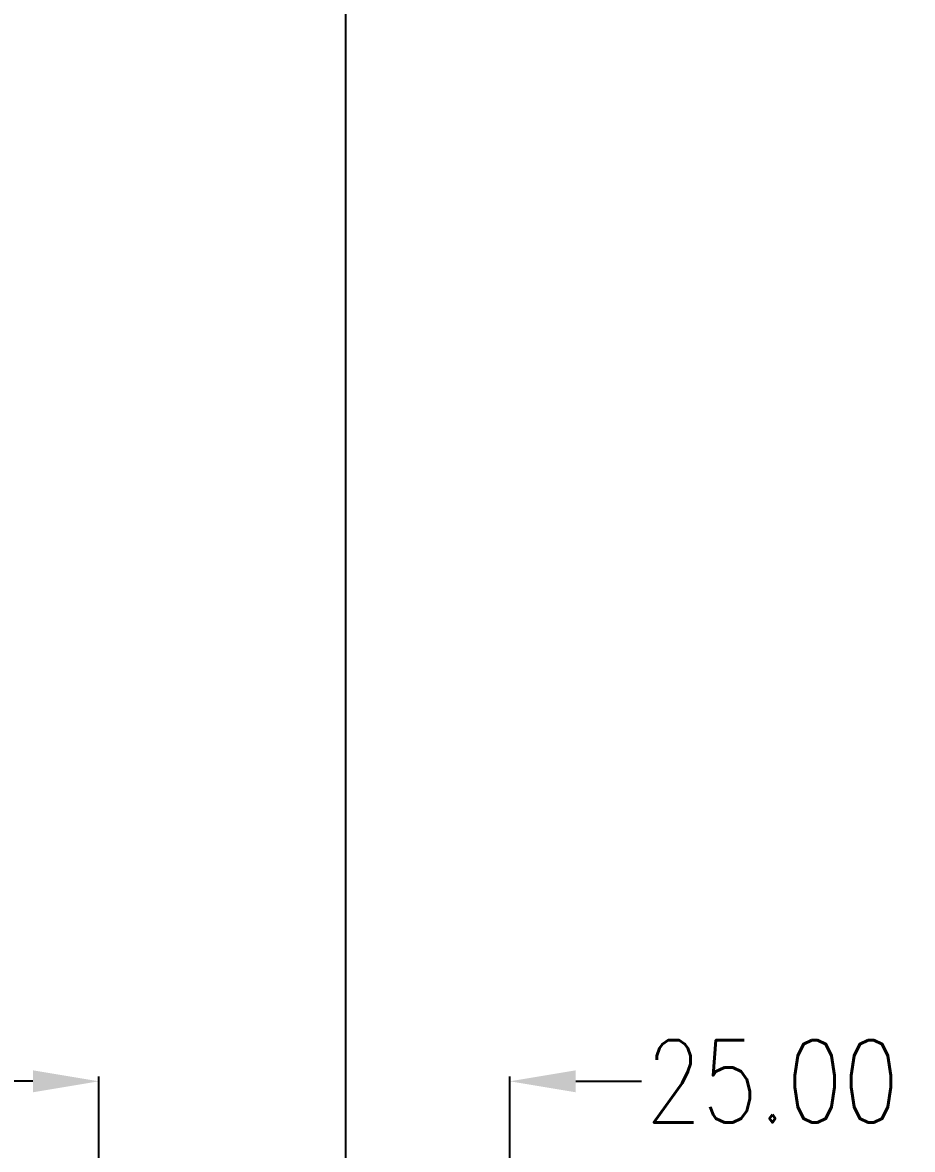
# Model space of a CAD drawing. Header units: millimetres. Extents: x 28656 to 29764, y -21384 to -20601.
# Drawn here: x 28960.1 to 29014.2, y -20761.5 to -20693 of the extents above; entities that cross this region are included whole.
import ezdxf

# ---------------------------------------------------------------- set-up
doc = ezdxf.new("R2010")
doc.units = ezdxf.units.MM
doc.header["$LTSCALE"] = 8
doc.layers.get('DEFPOINTS').update_dxf_attribs({"color": 6})
doc.layers.add('dim', color=3, linetype='Continuous', lineweight=15)
doc.styles.get("Standard").update_dxf_attribs({"font": 'txt.shx', "width": 0.8, "bigfont": 'chineset.shx'})
doc.dimstyles.new('ISO-25', dxfattribs={"dimtxt": 5, "dimasz": 4, "dimexe": 0.3, "dimexo": 0.3, "dimtad": 0, "dimzin": 1, "dimdsep": 46, "dimtxsty": 'Standard', "dimcen": 0, "dimclrd": 3, "dimclre": 3, "dimclrt": 3, "dimazin": 0, "dimtfac": 1, "dimtofl": 0, "dimtmove": 0, "dimatfit": 0, "dimfxl": 0, "dimarcsym": 0})

# ---------------------------------------------------------------- blocks, each defined once
blk = doc.blocks.new('*D26571')
at = {"layer": 'DEFPOINTS', "color": 0}
for p in [(28989.695, -20757.331), (28964.695, -20773.266), (28989.695, -20774.266)]:
    blk.add_point(p, dxfattribs=at)
at = {"layer": 'dim', "color": 3, "lineweight": -2}
for p, q in [((28960.695, -20757.331), (28956.695, -20757.331)), ((28964.695, -20772.966), (28964.695, -20757.031)), ((28989.695, -20773.966), (28989.695, -20757.031)), ((28993.695, -20757.331), (28997.695, -20757.331))]:
    blk.add_line(p, q, dxfattribs=at)
at = {"layer": 'dim', "color": 3}
for points in [[(28960.695, -20757.997), (28960.695, -20756.664), (28964.695, -20757.331)], [(28993.695, -20756.664), (28993.695, -20757.997), (28989.695, -20757.331)]]:
    blk.add_solid(points, dxfattribs=at)
at = {"layer": 'dim', "color": 3, "insert": (29005.653, -20757.331), "char_height": 5, "attachment_point": 5}
blk.add_mtext('25.00', dxfattribs=at)

msp = doc.modelspace()

# ---------------------------------------------------------------- linework, layer by layer
at = {"linetype": 'Continuous'}
msp.add_line((28979.695, -20651.266), (28979.695, -20773.266), dxfattribs=at)

# ---------------------------------------------------------------- dimensions: what is measured, and where the dimension line sits
at = {"layer": 'dim'}
dim = msp.add_linear_dim(base=(28989.695, -20757.331), p1=(28964.695, -20773.266), p2=(28989.695, -20774.266), dimstyle='ISO-25', dxfattribs=at)
dim.commit()
dim.dimension.update_dxf_attribs({"geometry": '*D26571', "text_midpoint": (29005.653, -20757.331), "dimtype": 160})

doc.saveas('drawing.dxf')
